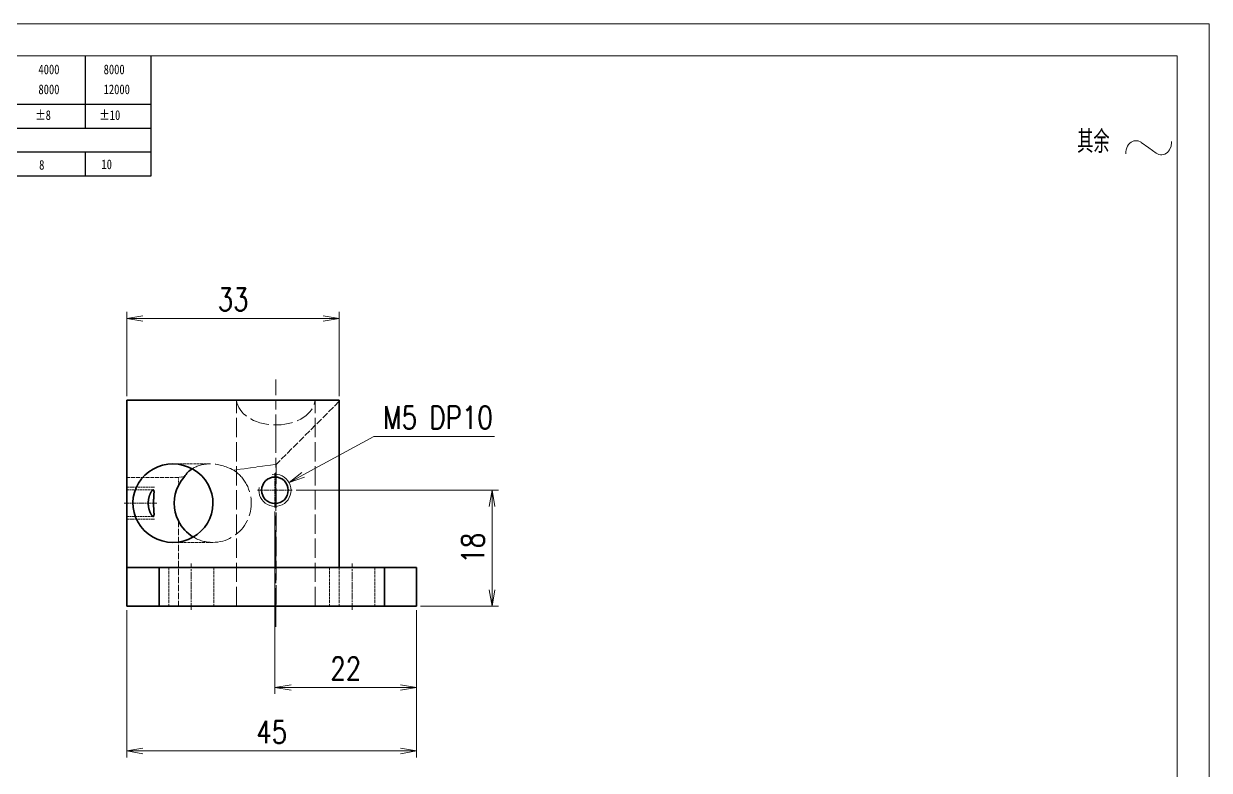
# Model space of a CAD drawing. Header units: inches. Extents: x 269 to 10986, y 1043 to 4337.
# Drawn here: x 10551 to 10735.2, y 3678.3 to 3794.4 of the extents above; entities that cross this region are included whole.
import ezdxf

# ---------------------------------------------------------------- set-up
doc = ezdxf.new("R2010")
doc.units = ezdxf.units.IN
doc.header["$MEASUREMENT"] = 0
for name, pattern in [('AM_ISO02W050x2', [3.75, 3, -0.75]), ('AM_ISO08W050x2', [9, 6, -0.75, 1.5, -0.75]), ('DOT2', [0.125, 0, -0.125])]:
    doc.linetypes.add(name, pattern=pattern)
for name, color, linetype, lineweight in [('中心线', 2, 'AM_ISO08W050x2', 18), ('图框', 7, 'Continuous', 18), ('标注线', 3, 'Continuous', 18), ('粗实线', 7, 'Continuous', 35), ('细实线', 3, 'Continuous', 18), ('虚线', 1, 'AM_ISO02W050x2', 18)]:
    doc.layers.add(name, color=color, linetype=linetype, lineweight=lineweight)
doc.layers.add('图\\M+19E79\\M+195B6\\M+18E9A', color=7, linetype='Continuous')
doc.layers.add('打印', color=7, linetype='Continuous', lineweight=15, plot=False)
doc.layers.add('打印-禁用', color=7, linetype='Continuous', lineweight=15, plot=False)
doc.styles.add('DIM', font='romans.shx', dxfattribs={"width": 0.8, "bigfont": 'bigfont.shx'})
doc.styles.add('国标', font='simfang.ttf', dxfattribs={"width": 0.8})
doc.styles.add('机械长仿宋', font='gbenor.shx', dxfattribs={"height": 1, "bigfont": 'gbcbig.shx'})
doc.dimstyles.new('XR 1-1$0', dxfattribs={"dimtxt": 3.5, "dimasz": 2.5, "dimexe": 1, "dimexo": 0.625, "dimgap": 1.2, "dimtad": 1, "dimzin": 9, "dimdsep": 46, "dimtxsty": 'DIM', "dimblk": 'OPEN', "dimcen": 0, "dimclrd": 8, "dimclre": 8, "dimclrt": 2, "dimazin": 2, "dimtfac": 0.5, "dimtmove": 0, "dimatfit": 3, "dimldrblk": 'OPEN', "dimfxl": 0, "dimtolj": 2, "dimlwd": 18, "dimlwe": 18, "dimarcsym": 0})
doc.dimstyles.new('XR 1-1$3', dxfattribs={"dimtxt": 3.5, "dimasz": 2.5, "dimexe": 1, "dimexo": 0.625, "dimgap": 1.2, "dimtad": 1, "dimtoh": 1, "dimdsep": 46, "dimtxsty": 'DIM', "dimblk": 'OPEN', "dimcen": 0, "dimclrd": 8, "dimclre": 8, "dimclrt": 2, "dimazin": 2, "dimtfac": 0.5, "dimtofl": 0, "dimtmove": 0, "dimatfit": 3, "dimldrblk": 'OPEN', "dimfxl": 0, "dimtolj": 2, "dimlwd": 18, "dimlwe": 18, "dimarcsym": 0})

# ---------------------------------------------------------------- blocks, each defined once
blk = doc.blocks.new('GZDEH零件A3图框V01版')
at = {"layer": '图\\M+19E79\\M+195B6\\M+18E9A', "color": 9}
for p, q in [((3102.86, -1561.98), (3102.86, -1554.46)), ((3113.09, -1573.08), (3113.09, -1554.46)), ((2996.09, -1561.98), (3113.09, -1561.98)), ((3102.86, -1565.68), (3102.86, -1561.98)), ((2996.09, -1565.68), (3113.09, -1565.68)), ((2996.09, -1569.38), (3113.09, -1569.38)), ((3102.86, -1573.08), (3102.86, -1569.38)), ((2990.09, -1573.08), (3113.09, -1573.08))]:
    blk.add_line(p, q, dxfattribs=at)
at = {"layer": '图框', "linetype": 'Continuous'}
for p, q in [((3272.49, -1554.46), (2882.49, -1554.46)), ((3272.49, -1832.96), (3272.49, -1554.46))]:
    blk.add_line(p, q, dxfattribs=at)
at = {"layer": '打印-禁用', "linetype": 'Continuous'}
for p, q in [((3277.49, -1549.46), (2857.49, -1549.46)), ((3277.49, -1846.46), (3277.49, -1549.46))]:
    blk.add_line(p, q, dxfattribs=at)
at = {"layer": '图\\M+19E79\\M+195B6\\M+18E9A', "color": 9, "style": '国标', "width": 0.8}
for s, p in [('4000', (3095.57, -1557.31)), ('8000', (3105.7, -1557.31)), ('8000', (3095.57, -1560.41)), ('12000', (3105.7, -1560.41)), ('±8', (3095.06, -1564.42)), ('±10', (3105.02, -1564.42)), ('8', (3095.68, -1572.15)), ('10', (3105.36, -1572.06))]:
    blk.add_text(s, height=1.5, dxfattribs=at).set_placement(p)
blk = doc.blocks.new('DEH A3')
at = {"layer": '图框'}
blk.add_blockref('GZDEH零件A3图框V01版', (-2857.49, 1846.46), dxfattribs=at)
blk = doc.blocks.new('其余不去材料')
at = {"layer": '标注线', "color": 2, "lineweight": 13}
for points in [[(0, 0.17), (0.01, 0.48), (0.07, 0.79), (0.16, 1.09), (0.28, 1.36), (0.44, 1.6), (0.62, 1.8), (0.82, 1.97), (1.04, 2.09), (1.26, 2.17), (1.49, 2.21), (1.72, 2.21), (1.94, 2.17), (2.37, 1.97), (2.41, 1.95)], [(2.41, 1.95), (3.55, 1.11), (4.7, 0.27)], [(4.7, 0.27), (4.91, 0.14), (5.14, 0.05), (5.37, 0), (5.6, 0), (5.82, 0.04), (6.04, 0.11), (6.45, 0.38), (6.79, 0.8), (7.02, 1.34), (7.11, 1.95), (7.11, 2.09)]]:
    blk.add_lwpolyline(points, dxfattribs=at)
at = {"layer": '标注线', "color": 7, "linetype": 'DOT2', "style": '机械长仿宋'}
blk.add_text('其余', height=3.5, dxfattribs=at).set_placement((-7.56, 0.3))
blk = doc.blocks.new('_Open')
at = {"color": 0, "linetype": 'ByBlock', "lineweight": -2}
for p, q in [((-1, 0.167), (0, 0)), ((-1, -0.167), (0, 0)), ((0, 0), (-1, 0))]:
    blk.add_line(p, q, dxfattribs=at)
blk = doc.blocks.new('*D235')
at = {"layer": 'Defpoints', "color": 0, "transparency": 16777216}
for p in [(10567, 3703.84), (10612, 3703.84), (10612, 3681.32)]:
    blk.add_point(p, dxfattribs=at)
at = {"layer": '标注线', "color": 8, "lineweight": 18, "transparency": 16777216}
for p, q in [((10567, 3703.21), (10567, 3680.32)), ((10612, 3703.21), (10612, 3680.32)), ((10569.5, 3681.32), (10609.5, 3681.32))]:
    blk.add_line(p, q, dxfattribs=at)
at = {"layer": '标注线', "color": 8, "lineweight": 18, "transparency": 16777216, "xscale": 2.5, "yscale": 2.5, "zscale": 2.5, "rotation": 180}
blk.add_blockref('_Open', (10567, 3681.32), dxfattribs=at)
at = {"layer": '标注线', "color": 8, "lineweight": 18, "transparency": 16777216, "xscale": 2.5, "yscale": 2.5, "zscale": 2.5}
blk.add_blockref('_Open', (10612, 3681.32), dxfattribs=at)
at = {"layer": '标注线', "color": 2, "transparency": 16777216, "insert": (10589.5, 3684.27), "char_height": 3.5, "attachment_point": 5, "style": 'DIM'}
blk.add_mtext('\\A2;45', dxfattribs=at)
blk = doc.blocks.new('*D236')
at = {"layer": 'Defpoints', "color": 0, "transparency": 16777216}
for p in [(10600, 3748.55), (10567, 3735.84), (10600, 3735.84)]:
    blk.add_point(p, dxfattribs=at)
at = {"layer": '标注线', "color": 8, "lineweight": 18, "transparency": 16777216}
for p, q in [((10567, 3736.46), (10567, 3749.55)), ((10600, 3736.46), (10600, 3749.55)), ((10569.5, 3748.55), (10597.5, 3748.55))]:
    blk.add_line(p, q, dxfattribs=at)
at = {"layer": '标注线', "color": 8, "lineweight": 18, "transparency": 16777216, "xscale": 2.5, "yscale": 2.5, "zscale": 2.5, "rotation": 180}
blk.add_blockref('_Open', (10567, 3748.55), dxfattribs=at)
at = {"layer": '标注线', "color": 8, "lineweight": 18, "transparency": 16777216, "xscale": 2.5, "yscale": 2.5, "zscale": 2.5}
blk.add_blockref('_Open', (10600, 3748.55), dxfattribs=at)
at = {"layer": '标注线', "color": 2, "transparency": 16777216, "insert": (10583.5, 3751.5), "char_height": 3.5, "attachment_point": 5, "style": 'DIM'}
blk.add_mtext('\\A2;33', dxfattribs=at)
blk = doc.blocks.new('*D239')
at = {"layer": 'Defpoints', "color": 0, "transparency": 16777216}
for p in [(10590, 3719.15), (10612, 3703.84), (10612, 3691.19)]:
    blk.add_point(p, dxfattribs=at)
at = {"layer": '标注线', "color": 8, "lineweight": 18, "transparency": 16777216}
for p, q in [((10590, 3718.52), (10590, 3690.19)), ((10612, 3703.21), (10612, 3690.19)), ((10592.5, 3691.19), (10609.5, 3691.19))]:
    blk.add_line(p, q, dxfattribs=at)
at = {"layer": '标注线', "color": 8, "lineweight": 18, "transparency": 16777216, "xscale": 2.5, "yscale": 2.5, "zscale": 2.5, "rotation": 180}
blk.add_blockref('_Open', (10590, 3691.19), dxfattribs=at)
at = {"layer": '标注线', "color": 8, "lineweight": 18, "transparency": 16777216, "xscale": 2.5, "yscale": 2.5, "zscale": 2.5}
blk.add_blockref('_Open', (10612, 3691.19), dxfattribs=at)
at = {"layer": '标注线', "color": 2, "transparency": 16777216, "insert": (10601, 3694.14), "char_height": 3.5, "attachment_point": 5, "style": 'DIM'}
blk.add_mtext('\\A2;22', dxfattribs=at)
blk = doc.blocks.new('*D240')
at = {"layer": 'Defpoints', "color": 0, "transparency": 16777216}
for p in [(10592.69, 3721.84), (10623.73, 3721.84), (10612, 3703.84)]:
    blk.add_point(p, dxfattribs=at)
at = {"layer": '标注线', "color": 8, "lineweight": 18, "transparency": 16777216}
for p, q in [((10593.32, 3721.84), (10624.73, 3721.84)), ((10623.73, 3706.34), (10623.73, 3719.34)), ((10612.63, 3703.84), (10624.73, 3703.84))]:
    blk.add_line(p, q, dxfattribs=at)
at = {"layer": '标注线', "color": 8, "lineweight": 18, "transparency": 16777216, "xscale": 2.5, "yscale": 2.5, "zscale": 2.5}
for p, rotation in [((10623.73, 3721.84), 90), ((10623.73, 3703.84), 270)]:
    blk.add_blockref('_Open', p, dxfattribs=dict(at, rotation=rotation))
at = {"layer": '标注线', "color": 2, "transparency": 16777216, "insert": (10620.78, 3712.84), "char_height": 3.5, "attachment_point": 5, "rotation": 90, "style": 'DIM'}
blk.add_mtext('\\A2;18', dxfattribs=at)
blk = doc.blocks.new('*D257')
at = {"layer": 'Defpoints', "color": 0, "transparency": 16777216}
for p in [(10592.2, 3723.03), (10587.81, 3720.64)]:
    blk.add_point(p, dxfattribs=at)
at = {"layer": '标注线', "color": 8, "lineweight": 18, "transparency": 16777216}
for p, q in [((10605.36, 3730.2), (10594.39, 3724.23)), ((10624.1, 3730.2), (10605.36, 3730.2))]:
    blk.add_line(p, q, dxfattribs=at)
at = {"layer": '标注线', "color": 8, "lineweight": 18, "transparency": 16777216, "xscale": 2.5, "yscale": 2.5, "zscale": 2.5, "rotation": 208.5932809022341}
blk.add_blockref('_Open', (10592.2, 3723.03), dxfattribs=at)
at = {"layer": '标注线', "color": 2, "transparency": 16777216, "insert": (10615.33, 3733.15), "char_height": 3.5, "attachment_point": 5, "style": 'DIM'}
blk.add_mtext('\\A2;M5 DP10', dxfattribs=at)

msp = doc.modelspace()

# ---------------------------------------------------------------- linework, layer by layer
at = {"layer": '中心线'}
msp.add_line((10590.138, 3700.635), (10590.138, 3739.035), dxfattribs=at)
at = {"layer": '中心线', "ltscale": 0.134355}
for p, q in [((10590.003, 3724.522), (10590.003, 3719.148)), ((10592.69, 3721.835), (10587.316, 3721.835))]:
    msp.add_line(p, q, dxfattribs=at)
at = {"layer": '中心线', "ltscale": 0.126681}
msp.add_line((10566.581, 3719.835), (10571.648, 3719.835), dxfattribs=at)
at = {"layer": '中心线', "ltscale": 0.18}
for p, q in [((10577.003, 3703.235), (10577.003, 3710.435)), ((10602.003, 3703.235), (10602.003, 3710.435))]:
    msp.add_line(p, q, dxfattribs=at)
at = {"layer": '打印'}
msp.add_lwpolyline([(10315.176, 3794.354), (10735.176, 3794.354), (10735.176, 3497.354), (10315.176, 3497.354)], close=True, dxfattribs=at)
at = {"layer": '粗实线'}
for p, q in [((10567.003, 3735.835), (10600.003, 3735.835)), ((10567.003, 3709.835), (10567.003, 3735.835)), ((10600.003, 3735.835), (10600.003, 3709.835)), ((10572.003, 3709.835), (10607.003, 3709.835)), ((10572.003, 3703.835), (10607.003, 3703.835))]:
    msp.add_line(p, q, dxfattribs=at)
at = {"layer": '粗实线', "ltscale": 0.125}
for p, q in [((10572.003, 3709.835), (10567.003, 3709.835)), ((10612.003, 3709.835), (10607.003, 3709.835)), ((10572.003, 3703.835), (10567.003, 3703.835)), ((10612.003, 3703.835), (10607.003, 3703.835))]:
    msp.add_line(p, q, dxfattribs=at)
at = {"layer": '粗实线', "ltscale": 0.15}
for p, q in [((10567.003, 3703.835), (10567.003, 3709.835)), ((10572.003, 3703.835), (10572.003, 3709.835)), ((10607.003, 3709.835), (10607.003, 3703.835)), ((10612.003, 3709.835), (10612.003, 3703.835))]:
    msp.add_line(p, q, dxfattribs=at)
at = {"layer": '粗实线'}
msp.add_circle((10590.003, 3721.835), 2.067, dxfattribs=at)
for centre, radius, start, end in [((10579.304, 3721.809), 3.999, 122.56233, 147.48337), ((10580.326, 3719.835), 5.994, 152.62715, 207.3728)]:
    msp.add_arc(centre, radius, start, end, dxfattribs=at)
for centre, major_axis, ratio, start_param, end_param in [((10574.153, 3719.835), (-6.221, 0), 0.9805807, 4.7124034, 6.7831853), ((10574.152, 3719.834), (6.222, 0.016), 0.9806346, 0.4974941, 1.5681846), ((10580.34, 3719.835), (0, 6.1), 0.9805807, 0.8284745, 1.1020456), ((10574.153, 3719.835), (-6.221, 0), 0.9805807, 1.5708108, 3.6415927), ((10574.154, 3719.836), (6.222, 0.016), 0.9806346, 3.6390868, 4.7097772), ((10580.34, 3719.835), (0, 6.1), 0.9805807, 2.0395471, 2.6099719)]:
    msp.add_ellipse(centre, major_axis=major_axis, ratio=ratio, start_param=start_param, end_param=end_param, dxfattribs=at)
for points, knots in [([(10571.1, 3721.902), (10571.045, 3721.902), (10570.974, 3721.856), (10570.892, 3721.768), (10570.718, 3721.523), (10570.556, 3721.17), (10570.482, 3720.966), (10570.359, 3720.507), (10570.309, 3720.001), (10570.306, 3719.735), (10570.334, 3719.39), (10570.397, 3719.066), (10570.414, 3718.99), (10570.432, 3718.916), (10570.452, 3718.844)], [0, 0, 0, 0, 0, 0, 2.0035997, 2.0035997, 2.0035997, 4.1298016, 4.1298016, 4.1298016, 6.4040705, 6.4040705, 6.4040705, 7.1098573, 7.1098573, 7.1098573, 7.1098573, 7.1098573, 7.1098573]), ([(10571.178, 3720.826), (10571.191, 3721.048), (10571.205, 3721.257), (10571.217, 3721.448), (10571.221, 3721.701), (10571.184, 3721.847), (10571.163, 3721.884), (10571.135, 3721.902), (10571.1, 3721.902)], [0, 0, 0, 0, 0, 0, 2.1090954, 2.1090954, 2.1090954, 3.367623, 3.367623, 3.367623, 3.367623, 3.367623, 3.367623]), ([(10571.178, 3720.826), (10571.155, 3720.442), (10571.136, 3720.018), (10571.137, 3719.578), (10571.171, 3718.919), (10571.208, 3718.367), (10571.219, 3718.186), (10571.219, 3717.951), (10571.181, 3717.817), (10571.16, 3717.784), (10571.133, 3717.768), (10571.1, 3717.768)], [0, 0, 0, 0, 0, 0, 3.6449438, 3.6449438, 3.6449438, 5.6937135, 5.6937135, 5.6937135, 6.8854141, 6.8854141, 6.8854141, 6.8854141, 6.8854141, 6.8854141]), ([(10571.1, 3717.768), (10571.048, 3717.768), (10570.981, 3717.81), (10570.902, 3717.891), (10570.755, 3718.093), (10570.613, 3718.378), (10570.552, 3718.522), (10570.498, 3718.679), (10570.452, 3718.844)], [0, 0, 0, 0, 0, 0, 1.9169604, 1.9169604, 1.9169604, 3.5362353, 3.5362353, 3.5362353, 3.5362353, 3.5362353, 3.5362353])]:
    msp.add_open_spline(points, degree=5, knots=knots, dxfattribs=at)
at = {"layer": '细实线'}
msp.add_arc((10590.003, 3721.835), 2.5, 169.99999, 100.00001, dxfattribs=at)
at = {"layer": '虚线'}
for p, q in [((10584.038, 3703.835), (10584.038, 3735.835)), ((10596.238, 3703.835), (10596.238, 3735.835)), ((10590.198, 3725.861), (10590.198, 3703.835))]:
    msp.add_line(p, q, dxfattribs=at)
at = {"layer": '虚线', "ltscale": 0.346688}
msp.add_line((10600.003, 3735.667), (10590.198, 3725.861), dxfattribs=at)
at = {"layer": '虚线', "ltscale": 0.144252}
msp.add_line((10579.923, 3725.935), (10574.153, 3725.935), dxfattribs=at)
at = {"layer": '虚线', "ltscale": 0.167413}
msp.add_line((10590.198, 3725.861), (10583.56, 3724.976), dxfattribs=at)
at = {"layer": '虚线', "ltscale": 0.2}
msp.add_line((10575.003, 3723.835), (10567.003, 3723.835), dxfattribs=at)
at = {"layer": '虚线', "ltscale": 0.023419}
msp.add_line((10575.932, 3723.959), (10575.003, 3723.835), dxfattribs=at)
at = {"layer": '虚线', "ltscale": 0.0311}
msp.add_line((10575.003, 3723.835), (10575.003, 3722.591), dxfattribs=at)
at = {"layer": '虚线', "ltscale": 0.106883}
msp.add_line((10567.003, 3722.335), (10571.279, 3722.335), dxfattribs=at)
at = {"layer": '虚线', "ltscale": 0.102423}
msp.add_line((10567.003, 3721.902), (10571.1, 3721.902), dxfattribs=at)
at = {"layer": '虚线', "ltscale": 0.102427}
msp.add_line((10567.003, 3717.768), (10571.1, 3717.768), dxfattribs=at)
at = {"layer": '虚线', "ltscale": 0.106888}
msp.add_line((10567.003, 3717.335), (10571.279, 3717.335), dxfattribs=at)
at = {"layer": '虚线', "ltscale": 0.33111}
msp.add_line((10575.003, 3717.08), (10575.003, 3703.835), dxfattribs=at)
at = {"layer": '虚线', "ltscale": 0.154666}
msp.add_line((10580.34, 3713.735), (10574.153, 3713.735), dxfattribs=at)
at = {"layer": '虚线', "ltscale": 0.15}
for p, q in [((10573.503, 3709.835), (10573.503, 3703.835)), ((10580.503, 3709.835), (10580.503, 3703.835)), ((10598.503, 3709.835), (10598.503, 3703.835)), ((10600.003, 3709.835), (10600.003, 3703.835)), ((10605.503, 3709.835), (10605.503, 3703.835))]:
    msp.add_line(p, q, dxfattribs=at)
at = {"layer": '虚线'}
msp.add_arc((10593.472, 3736.057), 2.766, 347.11807, 355.40667, dxfattribs=at)
for centre, major_axis, ratio, start_param, end_param in [((10590.138, 3736.051), (-6.1, 0), 0.6666667, 0.0532053, 2.9906585), ((10581.75, 3719.841), (5.56, -4.478), 0.7434811, 2.3961405, 2.8992839), ((10581.753, 3719.831), (5.562, -4.491), 0.7434349, 1.8293005, 2.3975199), ((10580.34, 3719.835), (0, 6.1), 0.9805807, 5.212389, 5.7147241), ((10580.34, 3719.835), (0, 6.1), 0.9805807, 3.1416217, 5.212389), ((10580.34, 3719.835), (0, 6.1), 0.9805807, 2.6099719, 3.1416217)]:
    msp.add_ellipse(centre, major_axis=major_axis, ratio=ratio, start_param=start_param, end_param=end_param, dxfattribs=at)

# ---------------------------------------------------------------- block references
at = {"layer": '图框'}
msp.add_blockref('DEH A3', (10315.176, 3497.354), dxfattribs=at)
at = {"layer": '标注线'}
msp.add_blockref('其余不去材料', (10722.207, 3773.965), dxfattribs=at)

# ---------------------------------------------------------------- dimensions: what is measured, and where the dimension line sits
for base, p1, p2, picture, middle in [((10600.003, 3748.548), (10567.003, 3735.835), (10600.003, 3735.835), '*D236', (10583.503, 3751.498)), ((10612.003, 3691.191), (10590.003, 3719.148), (10612.003, 3703.835), '*D239', (10601.003, 3694.141)), ((10612.003, 3681.316), (10567.003, 3703.835), (10612.003, 3703.835), '*D235', (10589.503, 3684.266))]:
    dim = msp.add_linear_dim(base=base, p1=p1, p2=p2, dimstyle='XR 1-1$0', dxfattribs=at)
    dim.commit()
    dim.dimension.update_dxf_attribs({"geometry": picture, "text_midpoint": middle})
dim = msp.add_diameter_dim_2p(p1=(10587.808, 3720.639), p2=(10592.198, 3723.032), text='M5 DP10', dimstyle='XR 1-1$3', dxfattribs=at)
dim.commit()
dim.dimension.update_dxf_attribs({"geometry": '*D257', "text_midpoint": (10615.329, 3730.203), "dimtype": 163})
dim = msp.add_linear_dim(base=(10623.73, 3721.835), p1=(10612.003, 3703.835), p2=(10592.69, 3721.835), angle=90, dimstyle='XR 1-1$0', dxfattribs=at)
dim.commit()
dim.dimension.update_dxf_attribs({"geometry": '*D240', "text_midpoint": (10620.78, 3712.835)})

doc.saveas('drawing.dxf')
